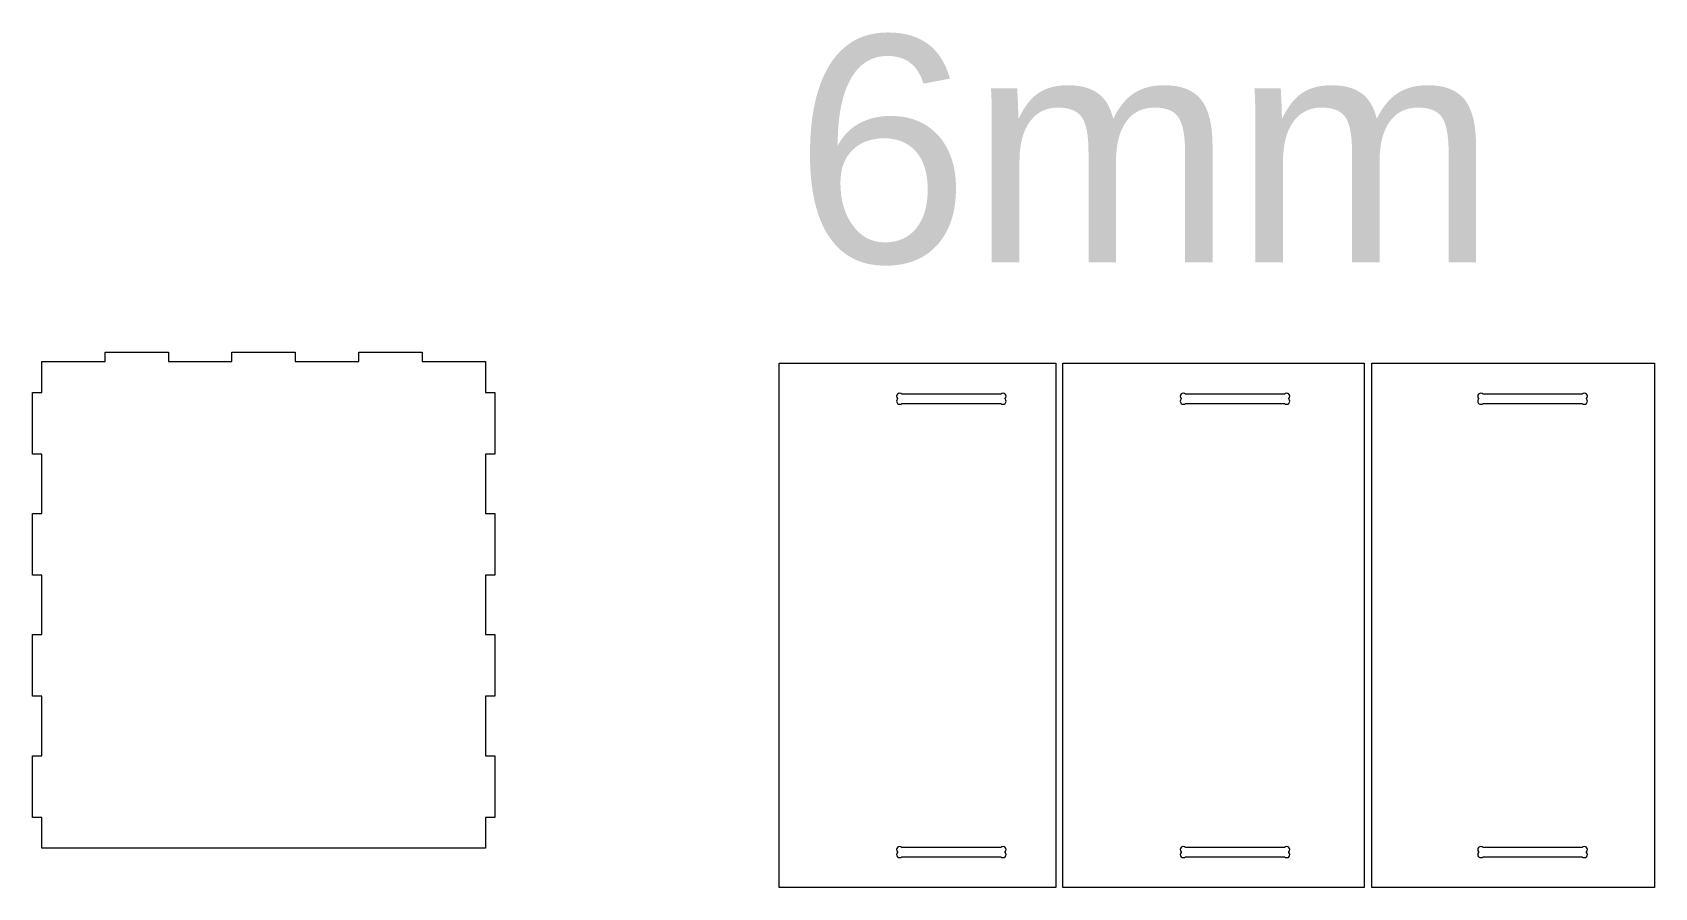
# Model space of a CAD drawing. Header units: millimetres. Extents: x -473 to 473, y -303 to 304.
# Drawn here: x -54 to 473, y 27 to 304 of the extents above; entities that cross this region are included whole.
import ezdxf

# ---------------------------------------------------------------- set-up
doc = ezdxf.new("R2010")
doc.units = ezdxf.units.MM
doc.header["$MEASUREMENT"] = 0
doc.layers.add('Camada 1', color=7, linetype='Continuous')
doc.styles.add('1', font='Arial', dxfattribs={"height": 1})

msp = doc.modelspace()

# ---------------------------------------------------------------- linework, layer by layer
at = {"layer": 'Camada 1', "color": 250, "lineweight": 20}
msp.add_open_spline([(-50.6428, 39.4897), (-50.6428, 39.4897), (93.3571, 39.4897), (93.3571, 39.4897), (93.3571, 39.4897), (93.3571, 39.4897), (93.3571, 49.4897), (93.3571, 49.4897), (93.3571, 49.4897), (93.3571, 49.4897), (96.3571, 49.4897), (96.3571, 49.4897), (96.3571, 49.4897), (96.3571, 49.4897), (96.3571, 69.4897), (96.3571, 69.4897), (96.3571, 69.4897), (96.3571, 69.4897), (93.3571, 69.4897), (93.3571, 69.4897), (93.3571, 69.4897), (93.3571, 69.4897), (93.3571, 88.7624), (93.3571, 88.7624), (93.3571, 88.7624), (93.3571, 88.7624), (96.3571, 88.7624), (96.3571, 88.7624), (96.3571, 88.7624), (96.3571, 88.7624), (96.3571, 108.7623), (96.3571, 108.7623), (96.3571, 108.7623), (96.3571, 108.7623), (93.3571, 108.7623), (93.3571, 108.7623), (93.3571, 108.7623), (93.3571, 108.7623), (93.3571, 128.0351), (93.3571, 128.0351), (93.3571, 128.0351), (93.3571, 128.0351), (96.3571, 128.0351), (96.3571, 128.0351), (96.3571, 128.0351), (96.3571, 128.0351), (96.3571, 148.0351), (96.3571, 148.0351), (96.3571, 148.0351), (96.3571, 148.0351), (93.3571, 148.0351), (93.3571, 148.0351), (93.3571, 148.0351), (93.3571, 148.0351), (93.3571, 167.3078), (93.3571, 167.3078), (93.3571, 167.3078), (93.3571, 167.3078), (96.3571, 167.3078), (96.3571, 167.3078), (96.3571, 167.3078), (96.3571, 167.3078), (96.3571, 187.3078), (96.3571, 187.3078), (96.3571, 187.3078), (96.3571, 187.3078), (93.3571, 187.3078), (93.3571, 187.3078), (93.3571, 187.3078), (93.3571, 187.3078), (93.3571, 197.3078), (93.3571, 197.3078), (93.3571, 197.3078), (93.3571, 197.3078), (72.7857, 197.3078), (72.7857, 197.3078), (72.7857, 197.3078), (72.7857, 197.3078), (72.7857, 200.3078), (72.7857, 200.3078), (72.7857, 200.3078), (72.7857, 200.3078), (52.2142, 200.3078), (52.2142, 200.3078), (52.2142, 200.3078), (52.2142, 200.3078), (52.2142, 197.3078), (52.2142, 197.3078), (52.2142, 197.3078), (52.2142, 197.3078), (31.6429, 197.3078), (31.6429, 197.3078), (31.6429, 197.3078), (31.6429, 197.3078), (31.6429, 200.3078), (31.6429, 200.3078), (31.6429, 200.3078), (31.6429, 200.3078), (11.0715, 200.3078), (11.0715, 200.3078), (11.0715, 200.3078), (11.0715, 200.3078), (11.0715, 197.3078), (11.0715, 197.3078), (11.0715, 197.3078), (11.0715, 197.3078), (-9.4999, 197.3078), (-9.4999, 197.3078), (-9.4999, 197.3078), (-9.4999, 197.3078), (-9.4999, 200.3078), (-9.4999, 200.3078), (-9.4999, 200.3078), (-9.4999, 200.3078), (-30.0714, 200.3078), (-30.0714, 200.3078), (-30.0714, 200.3078), (-30.0714, 200.3078), (-30.0714, 197.3078), (-30.0714, 197.3078), (-30.0714, 197.3078), (-30.0714, 197.3078), (-50.6428, 197.3078), (-50.6428, 197.3078), (-50.6428, 197.3078), (-50.6428, 197.3078), (-50.6428, 187.3078), (-50.6428, 187.3078), (-50.6428, 187.3078), (-50.6428, 187.3078), (-53.6428, 187.3078), (-53.6428, 187.3078), (-53.6428, 187.3078), (-53.6428, 187.3078), (-53.6428, 167.3078), (-53.6428, 167.3078), (-53.6428, 167.3078), (-53.6428, 167.3078), (-50.6428, 167.3078), (-50.6428, 167.3078), (-50.6428, 167.3078), (-50.6428, 167.3078), (-50.6428, 148.0351), (-50.6428, 148.0351), (-50.6428, 148.0351), (-50.6428, 148.0351), (-53.6428, 148.0351), (-53.6428, 148.0351), (-53.6428, 148.0351), (-53.6428, 148.0351), (-53.6428, 128.0351), (-53.6428, 128.0351), (-53.6428, 128.0351), (-53.6428, 128.0351), (-50.6428, 128.0351), (-50.6428, 128.0351), (-50.6428, 128.0351), (-50.6428, 128.0351), (-50.6428, 108.7623), (-50.6428, 108.7623), (-50.6428, 108.7623), (-50.6428, 108.7623), (-53.6428, 108.7623), (-53.6428, 108.7623), (-53.6428, 108.7623), (-53.6428, 108.7623), (-53.6428, 88.7624), (-53.6428, 88.7624), (-53.6428, 88.7624), (-53.6428, 88.7624), (-50.6428, 88.7624), (-50.6428, 88.7624), (-50.6428, 88.7624), (-50.6428, 88.7624), (-50.6428, 69.4897), (-50.6428, 69.4897), (-50.6428, 69.4897), (-50.6428, 69.4897), (-53.6428, 69.4897), (-53.6428, 69.4897), (-53.6428, 69.4897), (-53.6428, 69.4897), (-53.6428, 49.4897), (-53.6428, 49.4897), (-53.6428, 49.4897), (-53.6428, 49.4897), (-50.6428, 49.4897), (-50.6428, 49.4897), (-50.6428, 49.4897), (-50.6428, 49.4897), (-50.6428, 39.4897), (-50.6428, 39.4897)], degree=3, knots=[0, 0, 0, 0, 0.02040816, 0.02040816, 0.02040816, 0.02040816, 0.04081633, 0.04081633, 0.04081633, 0.04081633, 0.06122449, 0.06122449, 0.06122449, 0.06122449, 0.08163265, 0.08163265, 0.08163265, 0.08163265, 0.10204082, 0.10204082, 0.10204082, 0.10204082, 0.12244898, 0.12244898, 0.12244898, 0.12244898, 0.14285714, 0.14285714, 0.14285714, 0.14285714, 0.16326531, 0.16326531, 0.16326531, 0.16326531, 0.18367347, 0.18367347, 0.18367347, 0.18367347, 0.20408163, 0.20408163, 0.20408163, 0.20408163, 0.2244898, 0.2244898, 0.2244898, 0.2244898, 0.24489796, 0.24489796, 0.24489796, 0.24489796, 0.26530612, 0.26530612, 0.26530612, 0.26530612, 0.28571429, 0.28571429, 0.28571429, 0.28571429, 0.30612245, 0.30612245, 0.30612245, 0.30612245, 0.32653061, 0.32653061, 0.32653061, 0.32653061, 0.34693878, 0.34693878, 0.34693878, 0.34693878, 0.36734694, 0.36734694, 0.36734694, 0.36734694, 0.3877551, 0.3877551, 0.3877551, 0.3877551, 0.40816327, 0.40816327, 0.40816327, 0.40816327, 0.42857143, 0.42857143, 0.42857143, 0.42857143, 0.44897959, 0.44897959, 0.44897959, 0.44897959, 0.46938776, 0.46938776, 0.46938776, 0.46938776, 0.48979592, 0.48979592, 0.48979592, 0.48979592, 0.51020408, 0.51020408, 0.51020408, 0.51020408, 0.53061224, 0.53061224, 0.53061224, 0.53061224, 0.55102041, 0.55102041, 0.55102041, 0.55102041, 0.57142857, 0.57142857, 0.57142857, 0.57142857, 0.59183673, 0.59183673, 0.59183673, 0.59183673, 0.6122449, 0.6122449, 0.6122449, 0.6122449, 0.63265306, 0.63265306, 0.63265306, 0.63265306, 0.65306122, 0.65306122, 0.65306122, 0.65306122, 0.67346939, 0.67346939, 0.67346939, 0.67346939, 0.69387755, 0.69387755, 0.69387755, 0.69387755, 0.71428571, 0.71428571, 0.71428571, 0.71428571, 0.73469388, 0.73469388, 0.73469388, 0.73469388, 0.75510204, 0.75510204, 0.75510204, 0.75510204, 0.7755102, 0.7755102, 0.7755102, 0.7755102, 0.79591837, 0.79591837, 0.79591837, 0.79591837, 0.81632653, 0.81632653, 0.81632653, 0.81632653, 0.83673469, 0.83673469, 0.83673469, 0.83673469, 0.85714286, 0.85714286, 0.85714286, 0.85714286, 0.87755102, 0.87755102, 0.87755102, 0.87755102, 0.89795918, 0.89795918, 0.89795918, 0.89795918, 0.91836735, 0.91836735, 0.91836735, 0.91836735, 0.93877551, 0.93877551, 0.93877551, 0.93877551, 0.95918367, 0.95918367, 0.95918367, 0.95918367, 1, 1, 1, 1], dxfattribs=at)
at = {"layer": 'Camada 1', "color": 230, "lineweight": 20}
for points, knots in [([(188.624, 26.7411), (188.624, 26.7411), (278.3408, 26.7411), (278.3408, 26.7411), (278.3408, 26.7411), (278.3408, 26.7411), (278.3408, 196.7411), (278.3408, 196.7411), (278.3408, 196.7411), (278.3408, 196.7411), (188.624, 196.7411), (188.624, 196.7411), (188.624, 196.7411), (188.624, 196.7411), (188.624, 26.7411), (188.624, 26.7411)], [0, 0, 0, 0, 0.2, 0.2, 0.2, 0.2, 0.4, 0.4, 0.4, 0.4, 0.6, 0.6, 0.6, 0.6, 1, 1, 1, 1]), ([(280.6692, 26.7411), (280.6692, 26.7411), (378.386, 26.7411), (378.386, 26.7411), (378.386, 26.7411), (378.386, 26.7411), (378.386, 196.7411), (378.386, 196.7411), (378.386, 196.7411), (378.386, 196.7411), (280.6692, 196.7411), (280.6692, 196.7411), (280.6692, 196.7411), (280.6692, 196.7411), (280.6692, 26.7411), (280.6692, 26.7411)], [0, 0, 0, 0, 0.2, 0.2, 0.2, 0.2, 0.4, 0.4, 0.4, 0.4, 0.6, 0.6, 0.6, 0.6, 1, 1, 1, 1]), ([(380.926, 26.7411), (380.926, 26.7411), (472.6428, 26.7411), (472.6428, 26.7411), (472.6428, 26.7411), (472.6428, 26.7411), (472.6428, 196.7411), (472.6428, 196.7411), (472.6428, 196.7411), (472.6428, 196.7411), (380.926, 196.7411), (380.926, 196.7411), (380.926, 196.7411), (380.926, 196.7411), (380.926, 26.7411), (380.926, 26.7411)], [0, 0, 0, 0, 0.2, 0.2, 0.2, 0.2, 0.4, 0.4, 0.4, 0.4, 0.6, 0.6, 0.6, 0.6, 1, 1, 1, 1]), ([(260.5682, 183.7411), (260.5682, 183.7411), (228.3966, 183.7411), (228.3966, 183.7411), (228.3966, 183.7411), (228.0061, 183.3506), (227.3729, 183.3506), (226.9824, 183.7411), (226.9824, 183.7411), (226.5919, 184.1316), (226.5919, 184.7648), (226.9824, 185.1553), (226.9824, 185.1553), (226.9824, 185.1553), (226.9824, 185.3269), (226.9824, 185.3269), (226.9824, 185.3269), (226.5919, 185.7174), (226.5919, 186.3506), (226.9824, 186.7411), (226.9824, 186.7411), (227.3729, 187.1316), (228.0061, 187.1316), (228.3966, 186.7411), (228.3966, 186.7411), (228.3966, 186.7411), (260.5682, 186.7411), (260.5682, 186.7411), (260.5682, 186.7411), (260.9587, 187.1316), (261.5919, 187.1316), (261.9824, 186.7411), (261.9824, 186.7411), (262.3729, 186.3506), (262.3729, 185.7174), (261.9824, 185.3269), (261.9824, 185.3269), (261.9824, 185.3269), (261.9824, 185.1553), (261.9824, 185.1553), (261.9824, 185.1553), (262.3729, 184.7648), (262.3729, 184.1316), (261.9824, 183.7411), (261.9824, 183.7411), (261.5919, 183.3506), (260.9587, 183.3506), (260.5682, 183.7411)], [0, 0, 0, 0, 0.07692308, 0.07692308, 0.07692308, 0.07692308, 0.15384615, 0.15384615, 0.15384615, 0.15384615, 0.23076923, 0.23076923, 0.23076923, 0.23076923, 0.30769231, 0.30769231, 0.30769231, 0.30769231, 0.38461538, 0.38461538, 0.38461538, 0.38461538, 0.46153846, 0.46153846, 0.46153846, 0.46153846, 0.53846154, 0.53846154, 0.53846154, 0.53846154, 0.61538462, 0.61538462, 0.61538462, 0.61538462, 0.69230769, 0.69230769, 0.69230769, 0.69230769, 0.76923077, 0.76923077, 0.76923077, 0.76923077, 0.84615385, 0.84615385, 0.84615385, 0.84615385, 1, 1, 1, 1]), ([(352.6134, 183.7411), (352.6134, 183.7411), (320.4418, 183.7411), (320.4418, 183.7411), (320.4418, 183.7411), (320.0513, 183.3506), (319.4181, 183.3506), (319.0276, 183.7411), (319.0276, 183.7411), (318.6371, 184.1316), (318.6371, 184.7648), (319.0276, 185.1553), (319.0276, 185.1553), (319.0276, 185.1553), (319.0276, 185.3269), (319.0276, 185.3269), (319.0276, 185.3269), (318.6371, 185.7174), (318.6371, 186.3506), (319.0276, 186.7411), (319.0276, 186.7411), (319.4181, 187.1316), (320.0513, 187.1316), (320.4418, 186.7411), (320.4418, 186.7411), (320.4418, 186.7411), (352.6134, 186.7411), (352.6134, 186.7411), (352.6134, 186.7411), (353.0039, 187.1316), (353.6371, 187.1316), (354.0276, 186.7411), (354.0276, 186.7411), (354.4181, 186.3506), (354.4181, 185.7174), (354.0276, 185.3269), (354.0276, 185.3269), (354.0276, 185.3269), (354.0276, 185.1553), (354.0276, 185.1553), (354.0276, 185.1553), (354.4181, 184.7648), (354.4181, 184.1316), (354.0276, 183.7411), (354.0276, 183.7411), (353.6371, 183.3506), (353.0039, 183.3506), (352.6134, 183.7411)], [0, 0, 0, 0, 0.07692308, 0.07692308, 0.07692308, 0.07692308, 0.15384615, 0.15384615, 0.15384615, 0.15384615, 0.23076923, 0.23076923, 0.23076923, 0.23076923, 0.30769231, 0.30769231, 0.30769231, 0.30769231, 0.38461538, 0.38461538, 0.38461538, 0.38461538, 0.46153846, 0.46153846, 0.46153846, 0.46153846, 0.53846154, 0.53846154, 0.53846154, 0.53846154, 0.61538462, 0.61538462, 0.61538462, 0.61538462, 0.69230769, 0.69230769, 0.69230769, 0.69230769, 0.76923077, 0.76923077, 0.76923077, 0.76923077, 0.84615385, 0.84615385, 0.84615385, 0.84615385, 1, 1, 1, 1]), ([(449.1607, 183.7411), (449.1607, 183.7411), (416.9891, 183.7411), (416.9891, 183.7411), (416.9891, 183.7411), (416.5986, 183.3506), (415.9654, 183.3506), (415.5749, 183.7411), (415.5749, 183.7411), (415.1844, 184.1316), (415.1844, 184.7648), (415.5749, 185.1553), (415.5749, 185.1553), (415.5749, 185.1553), (415.5749, 185.3269), (415.5749, 185.3269), (415.5749, 185.3269), (415.1844, 185.7174), (415.1844, 186.3506), (415.5749, 186.7411), (415.5749, 186.7411), (415.9654, 187.1316), (416.5986, 187.1316), (416.9891, 186.7411), (416.9891, 186.7411), (416.9891, 186.7411), (449.1607, 186.7411), (449.1607, 186.7411), (449.1607, 186.7411), (449.5512, 187.1316), (450.1844, 187.1316), (450.5749, 186.7411), (450.5749, 186.7411), (450.9654, 186.3506), (450.9654, 185.7174), (450.5749, 185.3269), (450.5749, 185.3269), (450.5749, 185.3269), (450.5749, 185.1553), (450.5749, 185.1553), (450.5749, 185.1553), (450.9654, 184.7648), (450.9654, 184.1316), (450.5749, 183.7411), (450.5749, 183.7411), (450.1844, 183.3506), (449.5512, 183.3506), (449.1607, 183.7411)], [0, 0, 0, 0, 0.07692308, 0.07692308, 0.07692308, 0.07692308, 0.15384615, 0.15384615, 0.15384615, 0.15384615, 0.23076923, 0.23076923, 0.23076923, 0.23076923, 0.30769231, 0.30769231, 0.30769231, 0.30769231, 0.38461538, 0.38461538, 0.38461538, 0.38461538, 0.46153846, 0.46153846, 0.46153846, 0.46153846, 0.53846154, 0.53846154, 0.53846154, 0.53846154, 0.61538462, 0.61538462, 0.61538462, 0.61538462, 0.69230769, 0.69230769, 0.69230769, 0.69230769, 0.76923077, 0.76923077, 0.76923077, 0.76923077, 0.84615385, 0.84615385, 0.84615385, 0.84615385, 1, 1, 1, 1]), ([(228.3966, 39.7411), (228.3966, 39.7411), (260.5682, 39.7411), (260.5682, 39.7411), (260.5682, 39.7411), (260.9587, 40.1316), (261.5919, 40.1316), (261.9824, 39.7411), (261.9824, 39.7411), (262.3729, 39.3506), (262.3729, 38.7174), (261.9824, 38.3269), (261.9824, 38.3269), (261.9824, 38.3269), (261.9824, 38.1553), (261.9824, 38.1553), (261.9824, 38.1553), (262.3729, 37.7648), (262.3729, 37.1316), (261.9824, 36.7411), (261.9824, 36.7411), (261.5919, 36.3506), (260.9587, 36.3506), (260.5682, 36.7411), (260.5682, 36.7411), (260.5682, 36.7411), (228.3966, 36.7411), (228.3966, 36.7411), (228.3966, 36.7411), (228.0061, 36.3506), (227.3729, 36.3506), (226.9824, 36.7411), (226.9824, 36.7411), (226.5919, 37.1316), (226.5919, 37.7648), (226.9824, 38.1553), (226.9824, 38.1553), (226.9824, 38.1553), (226.9824, 38.3269), (226.9824, 38.3269), (226.9824, 38.3269), (226.5919, 38.7174), (226.5919, 39.3506), (226.9824, 39.7411), (226.9824, 39.7411), (227.3729, 40.1316), (228.0061, 40.1316), (228.3966, 39.7411)], [0, 0, 0, 0, 0.07692308, 0.07692308, 0.07692308, 0.07692308, 0.15384615, 0.15384615, 0.15384615, 0.15384615, 0.23076923, 0.23076923, 0.23076923, 0.23076923, 0.30769231, 0.30769231, 0.30769231, 0.30769231, 0.38461538, 0.38461538, 0.38461538, 0.38461538, 0.46153846, 0.46153846, 0.46153846, 0.46153846, 0.53846154, 0.53846154, 0.53846154, 0.53846154, 0.61538462, 0.61538462, 0.61538462, 0.61538462, 0.69230769, 0.69230769, 0.69230769, 0.69230769, 0.76923077, 0.76923077, 0.76923077, 0.76923077, 0.84615385, 0.84615385, 0.84615385, 0.84615385, 1, 1, 1, 1]), ([(320.4418, 39.7411), (320.4418, 39.7411), (352.6134, 39.7411), (352.6134, 39.7411), (352.6134, 39.7411), (353.0039, 40.1316), (353.6371, 40.1316), (354.0276, 39.7411), (354.0276, 39.7411), (354.4181, 39.3506), (354.4181, 38.7174), (354.0276, 38.3269), (354.0276, 38.3269), (354.0276, 38.3269), (354.0276, 38.1553), (354.0276, 38.1553), (354.0276, 38.1553), (354.4181, 37.7648), (354.4181, 37.1316), (354.0276, 36.7411), (354.0276, 36.7411), (353.6371, 36.3506), (353.0039, 36.3506), (352.6134, 36.7411), (352.6134, 36.7411), (352.6134, 36.7411), (320.4418, 36.7411), (320.4418, 36.7411), (320.4418, 36.7411), (320.0513, 36.3506), (319.4181, 36.3506), (319.0276, 36.7411), (319.0276, 36.7411), (318.6371, 37.1316), (318.6371, 37.7648), (319.0276, 38.1553), (319.0276, 38.1553), (319.0276, 38.1553), (319.0276, 38.3269), (319.0276, 38.3269), (319.0276, 38.3269), (318.6371, 38.7174), (318.6371, 39.3506), (319.0276, 39.7411), (319.0276, 39.7411), (319.4181, 40.1316), (320.0513, 40.1316), (320.4418, 39.7411)], [0, 0, 0, 0, 0.07692308, 0.07692308, 0.07692308, 0.07692308, 0.15384615, 0.15384615, 0.15384615, 0.15384615, 0.23076923, 0.23076923, 0.23076923, 0.23076923, 0.30769231, 0.30769231, 0.30769231, 0.30769231, 0.38461538, 0.38461538, 0.38461538, 0.38461538, 0.46153846, 0.46153846, 0.46153846, 0.46153846, 0.53846154, 0.53846154, 0.53846154, 0.53846154, 0.61538462, 0.61538462, 0.61538462, 0.61538462, 0.69230769, 0.69230769, 0.69230769, 0.69230769, 0.76923077, 0.76923077, 0.76923077, 0.76923077, 0.84615385, 0.84615385, 0.84615385, 0.84615385, 1, 1, 1, 1]), ([(416.9891, 39.7411), (416.9891, 39.7411), (449.1607, 39.7411), (449.1607, 39.7411), (449.1607, 39.7411), (449.5512, 40.1316), (450.1844, 40.1316), (450.5749, 39.7411), (450.5749, 39.7411), (450.9654, 39.3506), (450.9654, 38.7174), (450.5749, 38.3269), (450.5749, 38.3269), (450.5749, 38.3269), (450.5749, 38.1553), (450.5749, 38.1553), (450.5749, 38.1553), (450.9654, 37.7648), (450.9654, 37.1316), (450.5749, 36.7411), (450.5749, 36.7411), (450.1844, 36.3506), (449.5512, 36.3506), (449.1607, 36.7411), (449.1607, 36.7411), (449.1607, 36.7411), (416.9891, 36.7411), (416.9891, 36.7411), (416.9891, 36.7411), (416.5986, 36.3506), (415.9654, 36.3506), (415.5749, 36.7411), (415.5749, 36.7411), (415.1844, 37.1316), (415.1844, 37.7648), (415.5749, 38.1553), (415.5749, 38.1553), (415.5749, 38.1553), (415.5749, 38.3269), (415.5749, 38.3269), (415.5749, 38.3269), (415.1844, 38.7174), (415.1844, 39.3506), (415.5749, 39.7411), (415.5749, 39.7411), (415.9654, 40.1316), (416.5986, 40.1316), (416.9891, 39.7411)], [0, 0, 0, 0, 0.07692308, 0.07692308, 0.07692308, 0.07692308, 0.15384615, 0.15384615, 0.15384615, 0.15384615, 0.23076923, 0.23076923, 0.23076923, 0.23076923, 0.30769231, 0.30769231, 0.30769231, 0.30769231, 0.38461538, 0.38461538, 0.38461538, 0.38461538, 0.46153846, 0.46153846, 0.46153846, 0.46153846, 0.53846154, 0.53846154, 0.53846154, 0.53846154, 0.61538462, 0.61538462, 0.61538462, 0.61538462, 0.69230769, 0.69230769, 0.69230769, 0.69230769, 0.76923077, 0.76923077, 0.76923077, 0.76923077, 0.84615385, 0.84615385, 0.84615385, 0.84615385, 1, 1, 1, 1])]:
    msp.add_open_spline(points, degree=3, knots=knots, dxfattribs=at)

# ---------------------------------------------------------------- texts
at = {"layer": 'Camada 1', "color": 250, "style": '1'}
msp.add_text('6mm', height=73.48493, dxfattribs=at).set_placement((193.4145, 229.4227))

doc.saveas('drawing.dxf')
